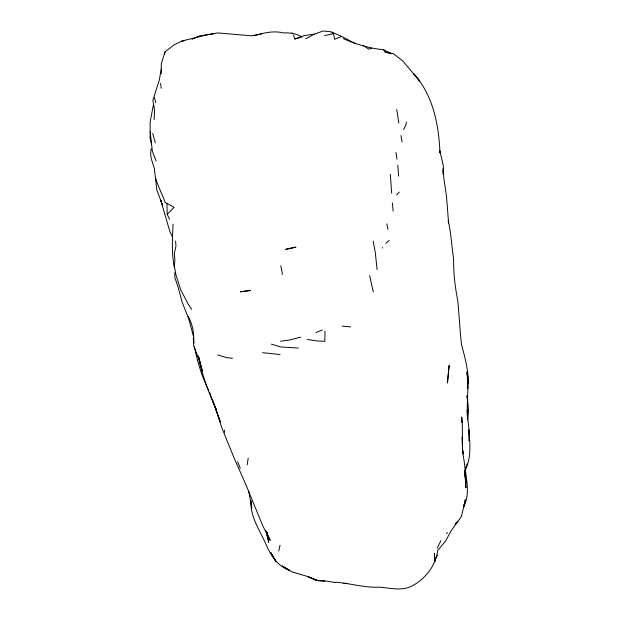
<?xml version="1.0" encoding="UTF-8"?>
<svg xmlns="http://www.w3.org/2000/svg" width="620" height="620" viewBox="0 0 620 620"><rect width="100%" height="100%" fill="white"/><g stroke="black" fill="none" stroke-linecap="round" stroke-linejoin="round"><path stroke-width="0.93" d="M467.775 419.461L468.604 410.029L467.093 395.529M463.14 453.569L463.163 451.259L463.287 453.956M224.572 432.38L224.603 430.102M324.988 331.165L324.849 341.349L316.2 340.845L307.311 339.435M463.132 453.111L463.163 451.259L463.163 453.693M462.071 437.271L462.652 450.74M467.674 419.756C466.108 403.767 469.317 387.725 467.131 371.798L468.054 383.85C468.611 370.264 464.899 357.446 461.52 344.511C459.8 329.701 459.242 314.766 457.63 299.925C454.948 286.401 453.514 272.854 453.584 259.121C451.763 246.287 451.035 233.322 448.229 220.627L448.593 222.944L446.524 196.517L443.719 177.266L443.238 165.215L439.851 150.831L439.991 153.14C438.875 125.225 433.179 95.069 413.726 73.858L419.624 80.964L402.985 61.202L393.506 53.739L385.167 52.15L383.586 49.724C369.644 48.43 356.035 44.291 343.279 38.58M161.223 73.664L161.254 63.93L164.967 51.894L174.274 44.764L182.66 40.835L209.118 34.301L217.837 32.93L251.627 35.805L261.594 33.968M335.389 582.234C350.13 583.195 364.428 587.923 379.277 587.171C390.67 588.031 403.085 591.627 413.486 585.148C425.653 578.382 436.31 564.58 437.643 550.568L445.703 540.872L450.887 531.162L461.404 516.615L463.574 507.431M154.117 119.761L154.566 110.019L152.876 100.277L159.084 80.832L161.417 68.797M468.852 440.774L469.379 431.822L467.519 417.446L467.193 409.789M174.491 267.77C171.453 253.503 172.383 238.63 173.058 224.184M442.951 171.771L443.315 168.353L442.951 174.189M151.164 148.715L150.621 153.574L151.172 158.449L154.31 168.206L156.837 190.007L162.487 204.941L160.588 199.764L169.818 231.345L172.081 236.228M164.719 54.025L164.967 51.894M151.451 143.848L150.18 138.423L150.389 136.695M406.41 121.954L406.022 124.713L403.636 129.565M247.171 464.837L248.225 458.164M464.427 504.579L465.341 499.72L463.714 506.889C470.975 492.42 465.473 476.183 464.171 461.001C460.831 446.454 463.427 431.652 461.706 416.958L461.939 422.522M153.365 105.144L150.125 122.047L150.18 138.423M278.76 550.994L280.038 545.205M463.714 506.889L464.876 501.72L464.132 504.982M466.953 463.861L465.124 470.262C471.518 457.986 469.929 444.075 469.046 430.815L469.418 438.999L469.379 431.822M382.331 248.124L382.532 247.488M397.815 165.121L398.606 176.165M437.178 548.25L440.913 540.625M281.922 274.621L282.379 273.73L280.829 265.693M434.767 559.922L434.364 553.102L434.992 561.332L434.767 559.922L437.402 555.435M446.532 533.696L447.299 532.417M396.645 194.889L399.241 192.03M169.609 219.294L167.206 214.412L174.081 207.266L165.091 202.353C162.308 194.044 157.922 186.418 155.558 177.948M455.057 524.063L457.839 521.466L455.739 523.412M385.834 243.28L389.205 240.374M305.606 38.812L314.441 34.131L323.097 31L330.979 31.775L341.667 36.41L355.493 43.803M192.06 39.269L199.64 35.821L213.358 33.961M341.667 36.41L334.645 39.331L333.483 33.62L331.971 32.341M315.851 332.568L322.214 330.072M293.477 34.898L294.849 38.998L303.808 35.673L314.441 34.131M371.45 48.236L368.753 49.151L363.258 45.508M300.7 337.133L289.269 340.078L280.581 341.209M294.849 38.998L301.149 37.262M253.658 35.72C263.144 33.162 273.622 30.31 283.294 32.945C289.842 32.496 296.383 33.573 302.048 37.014M324.686 35.603L333.483 33.62M181.21 41.191L183.985 40.928M343.496 583.428L347.285 583.466M344.216 583.404L347.688 583.459M291.811 33.154L292.524 33.162M248.643 490.691L251.751 508.005L251.061 500.821C250.1 516.344 259.113 529.279 265.244 542.732C270.266 554.357 276.861 566.13 289.711 570.423L282.17 565.921L291.842 571.857L307.551 576.484L317.921 580.607L326.57 581.087L335.071 582.529M324.826 581.033L316.347 580.537L308.287 576.794L317.921 580.607M298.236 348.037L280.922 346.975L271.374 344.147M342.294 326.143L350.734 326.918M280.101 354.539L262.578 352.679M232.446 358.29L227.013 357.717L217.775 354.973M385.167 52.15L391.615 53.7L383.586 49.724M191.704 309.372L188.418 304.49L180.73 289.835L176.026 275.203L174.22 265.453L174.91 260.586L174.328 253.487L175.964 245.985L175.576 241.118M208.684 390.429C201.849 376.603 197.4 361.925 194.502 346.836M209.459 392.158L210.622 394.738M156.162 161.037L152.365 151.272L150.195 131.789M266.608 532.301L270.219 540.369L262.834 525.962L246.047 485.088L233.391 456.289L221.712 427.498L215.528 408.231L220.271 421.724M237.638 461.66L240.297 468.379M220.271 421.809L212.66 400.567M210.94 396.149L214.071 404.372L213.784 403.558M214.35 405.1L216.667 410.618C208.863 393.15 202.104 374.976 198.214 356.198M212.66 400.481L213.497 402.791M188.744 318.851L182.04 301.894L178.149 287.262L174.825 277.512L174.809 272.637M265.794 530.867L268.832 540.113L267.336 535.238L268.724 542.43L266.825 532.224M201.655 368.753L202.492 371.194M202.476 371.101L198.415 356.361M193.277 335.8L188.201 316.533C193.393 325.515 194.3 335.753 193.657 345.89L199.291 360.173L198.237 356.113M155.287 142.894L152.722 133.331M467.17 396.157L467.627 397.97L467.232 396.211M198.431 356.298L199.322 359.933M199.539 360.832L201.089 367.125L199.617 361.212M373.17 241.103L375.271 252.317L377.092 269.615M154.489 97.565L155.721 102.703M386.779 223.859L387.981 229.253M369.66 275.706L373.263 291.919M198.873 357.616L199.245 359.414M468.495 429.908L469.356 434.132L468.464 429.536M467.17 397.234L467.705 400.001L467.209 396.521M398.8 123.101L396.754 109.484M400.985 135.571L402.047 142.065M467.216 373.813L467.767 381.54M395.955 152.505L396.994 159.232M266.747 532.162L267.561 537.556L266.786 531.983M160.58 83.398L161.231 88.273M467.131 371.798L467.906 388.717M392.328 202.872L393.158 211.149M193.293 338.109L193.781 342.984M390.305 174.282L391.67 193.208M166.966 203.763L167.206 214.412M467.581 372.248L467.666 377.929L467.666 376.666M448.438 372.419L447.439 382.997L449.182 365.242L448.438 372.419M295.817 247.155L285.789 249.325L295.817 247.155M250.255 290.47L240.467 291.788L250.255 290.47M276.047 561.704L270.816 552.606L276.047 561.704M465.178 475.618L464.396 470.743L466.279 482.802L465.178 475.618L465.907 487.669L465.178 475.618"/></g></svg>
